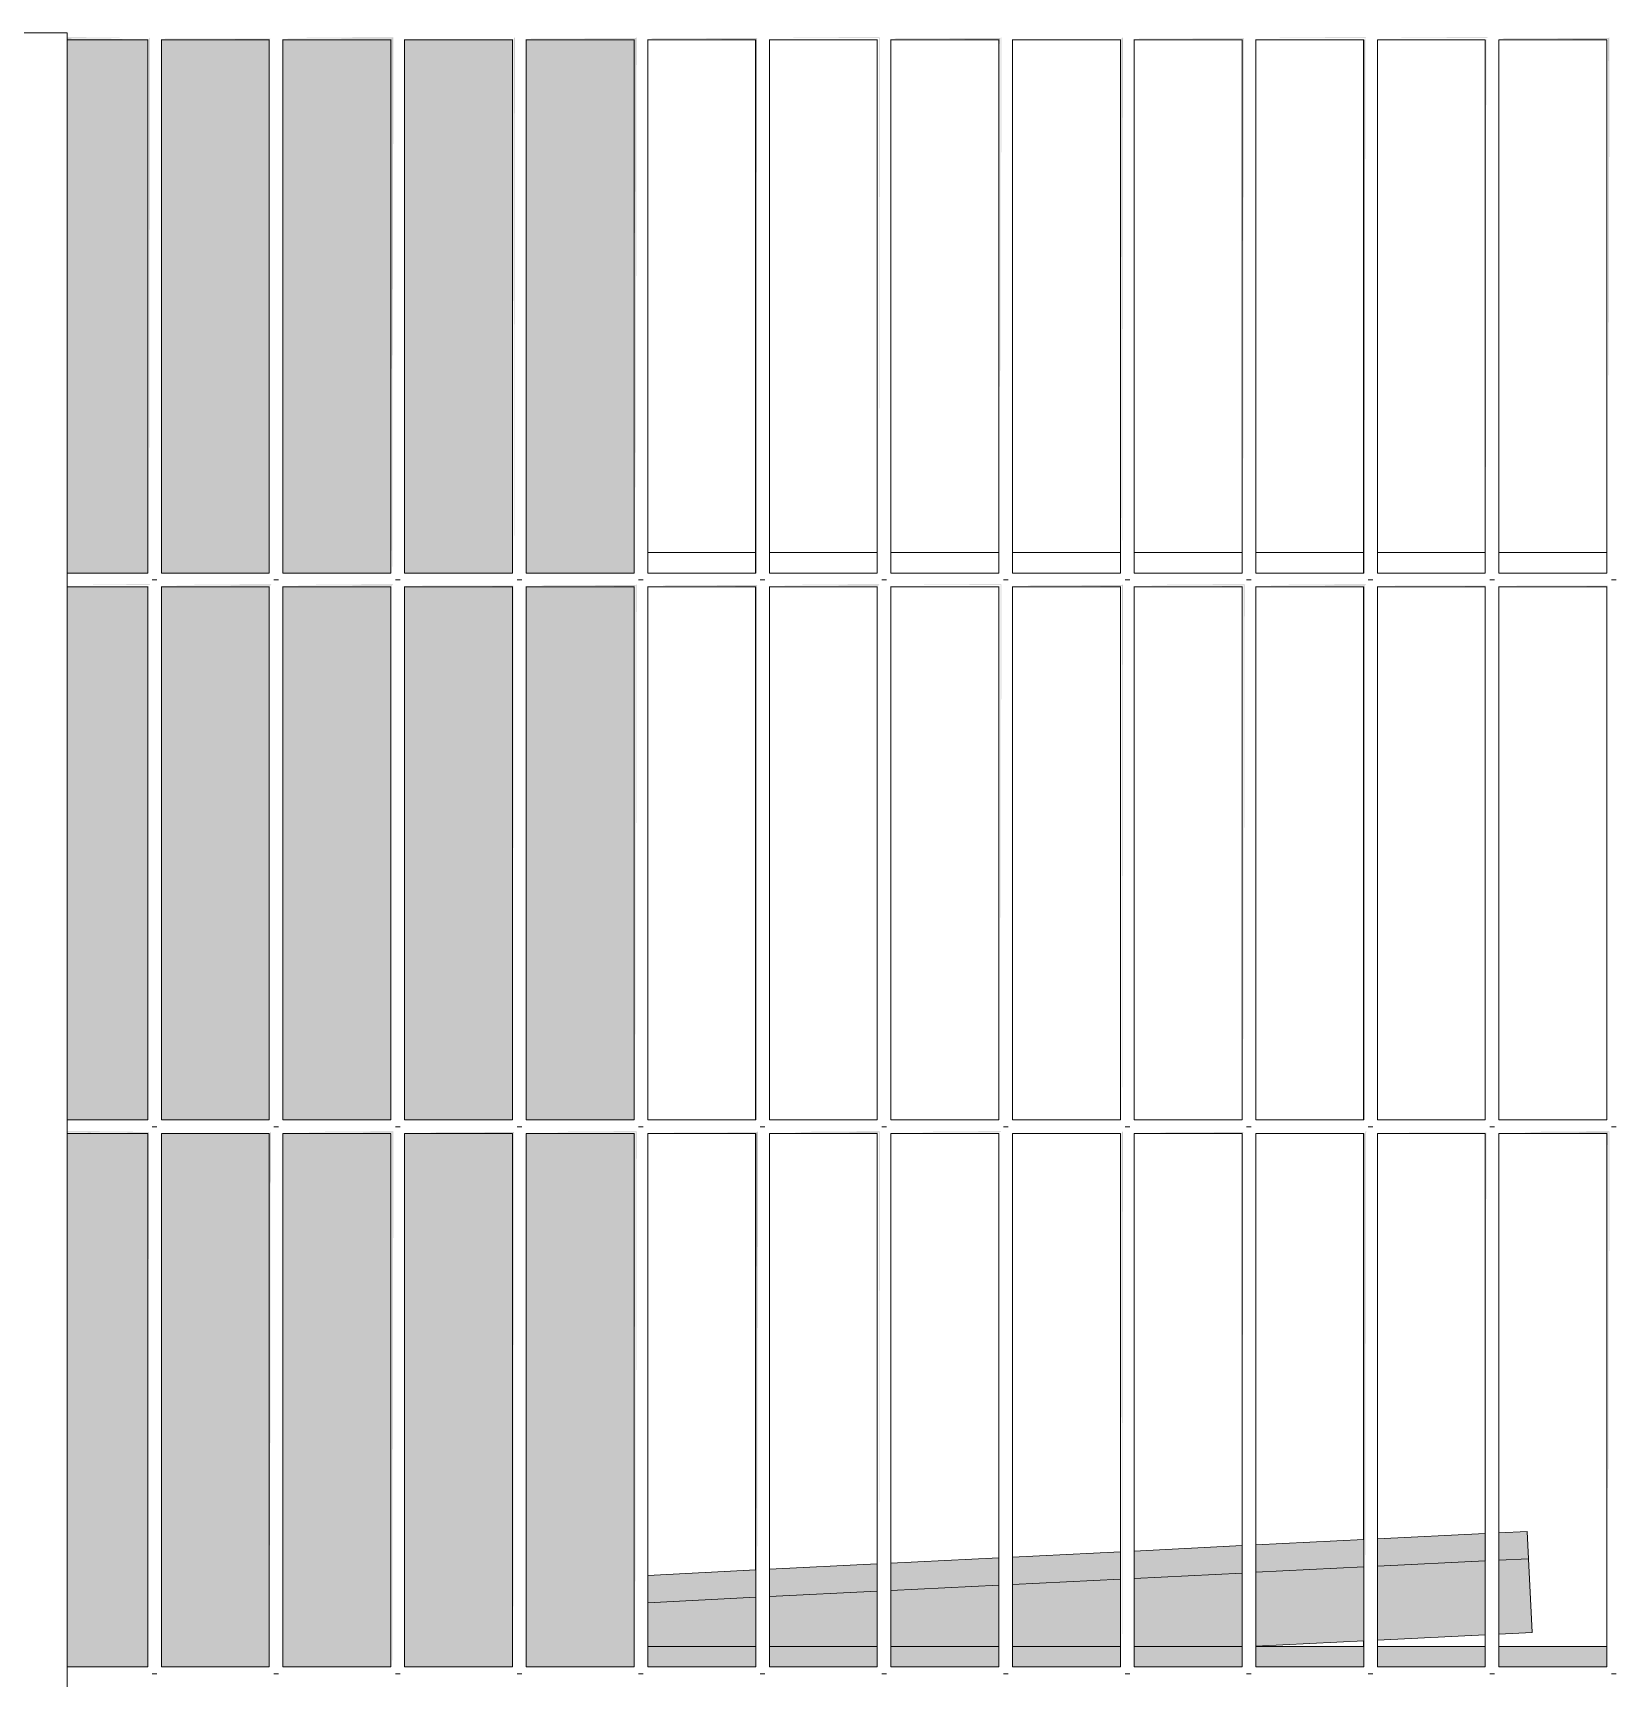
# Model space of a CAD drawing. Header units: metres. Extents: x -14 to 130, y -38 to 4.
# Drawn here: x 107.198 to 107.777, y -30.995 to -30.394 of the extents above; entities that cross this region are included whole.
import ezdxf

# ---------------------------------------------------------------- set-up
doc = ezdxf.new("R2010")
doc.units = ezdxf.units.M
doc.header["$MEASUREMENT"] = 0
for name, color, linetype in [('A-Ost_Ansicht Ost PP_2_112 Wand Aussen - Schachtwände', 7, 'Continuous'), ('A-Ost_Ansicht Ost PP_2_140 Geländer transparent', 7, 'Continuous'), ('A-Ost_Ansicht Ost PP_2_710 Gelände', 7, 'Continuous'), ('A-Ost_Ansicht Ost PP_2_717 Außen Ausstattung', 7, 'Continuous')]:
    doc.layers.add(name, color=color, linetype=linetype)

msp = doc.modelspace()

# ---------------------------------------------------------------- hatches: boundary and pattern name
at = {"layer": 'A-Ost_Ansicht Ost PP_2_112 Wand Aussen - Schachtwände', "linetype": 'Continuous', "lineweight": 0, "true_color": 0x000000}
for points in [[(107.64498, -30.95666), (107.68444, -30.95469), (107.68444, -30.94467), (107.64498, -30.94665)], [(107.68944, -30.95444), (107.72891, -30.95246), (107.72891, -30.94245), (107.68944, -30.94442)], [(107.73391, -30.95221), (107.74474, -30.95167), (107.74424, -30.94168), (107.73391, -30.9422)], [(107.55105, -30.95134), (107.51159, -30.95332), (107.51159, -30.96333), (107.55105, -30.96136)], [(107.55605, -30.96111), (107.59552, -30.95913), (107.59552, -30.94912), (107.55605, -30.95109)], [(107.60052, -30.94887), (107.60052, -30.95888), (107.63998, -30.95691), (107.63998, -30.9469)], [(107.72891, -30.95246), (107.68944, -30.95444), (107.68944, -30.98147), (107.72891, -30.9795)], [(107.73391, -30.95221), (107.73391, -30.97925), (107.74609, -30.97864), (107.74474, -30.95167)], [(107.42266, -30.96777), (107.46212, -30.9658), (107.46212, -30.95579), (107.42266, -30.95776)], [(107.50659, -30.95357), (107.46712, -30.95554), (107.46712, -30.96555), (107.50659, -30.96358)], [(107.60052, -30.95888), (107.60052, -30.98373), (107.63998, -30.98373), (107.63998, -30.95691)], [(107.64498, -30.98369), (107.68444, -30.98172), (107.68444, -30.95469), (107.64498, -30.95666)], [(107.50659, -30.96358), (107.46712, -30.96555), (107.46712, -30.98373), (107.50659, -30.98373)], [(107.51159, -30.98373), (107.55105, -30.98373), (107.55105, -30.96136), (107.51159, -30.96333)], [(107.55605, -30.98373), (107.59552, -30.98373), (107.59552, -30.95913), (107.55605, -30.96111)], [(107.42266, -30.96777), (107.42266, -30.98373), (107.46212, -30.98373), (107.46212, -30.9658)]]:
    msp.add_hatch(color=18, dxfattribs=at).paths.add_polyline_path(points)
at = {"layer": 'A-Ost_Ansicht Ost PP_2_140 Geländer transparent', "linetype": 'Continuous', "lineweight": 0, "true_color": 0x000000}
for points in [[(107.21035, -30.39623), (107.21035, -30.59123), (107.2398, -30.59123), (107.2398, -30.39623)], [(107.2448, -30.39623), (107.2448, -30.59123), (107.28427, -30.59123), (107.28427, -30.39623)], [(107.28927, -30.59123), (107.32873, -30.59123), (107.32873, -30.39623), (107.28927, -30.39623)], [(107.33373, -30.59123), (107.37319, -30.59123), (107.37319, -30.39623), (107.33373, -30.39623)], [(107.41766, -30.39623), (107.37819, -30.39623), (107.37819, -30.59123), (107.41766, -30.59123)], [(107.2398, -30.59623), (107.21035, -30.59623), (107.21035, -30.79123), (107.2398, -30.79123)], [(107.28427, -30.59623), (107.2448, -30.59623), (107.2448, -30.79123), (107.28427, -30.79123)], [(107.28927, -30.79123), (107.32873, -30.79123), (107.32873, -30.59623), (107.28927, -30.59623)], [(107.33373, -30.79123), (107.37319, -30.79123), (107.37319, -30.59623), (107.33373, -30.59623)], [(107.37819, -30.79123), (107.41766, -30.79123), (107.41766, -30.59623), (107.37819, -30.59623)], [(107.21035, -30.99123), (107.2398, -30.99123), (107.2398, -30.79623), (107.21035, -30.79623)], [(107.2448, -30.79623), (107.2448, -30.99123), (107.28427, -30.99123), (107.28427, -30.79623)], [(107.28927, -30.99123), (107.32873, -30.99123), (107.32873, -30.79623), (107.28927, -30.79623)], [(107.33373, -30.79623), (107.33373, -30.99123), (107.37319, -30.99123), (107.37319, -30.79623)], [(107.37819, -30.79623), (107.37819, -30.99123), (107.41766, -30.99123), (107.41766, -30.79623)], [(107.42266, -30.99123), (107.46212, -30.99123), (107.46212, -30.98373), (107.42266, -30.98373)], [(107.46712, -30.98373), (107.46712, -30.99123), (107.50659, -30.99123), (107.50659, -30.98373)], [(107.55105, -30.98373), (107.51159, -30.98373), (107.51159, -30.99123), (107.55105, -30.99123)], [(107.55605, -30.99123), (107.59552, -30.99123), (107.59552, -30.98373), (107.55605, -30.98373)], [(107.60052, -30.99123), (107.63998, -30.99123), (107.63998, -30.98373), (107.60052, -30.98373)], [(107.64498, -30.99123), (107.68444, -30.99123), (107.68444, -30.98373), (107.64498, -30.98373)], [(107.68944, -30.98373), (107.68944, -30.99123), (107.72891, -30.99123), (107.72891, -30.98373)], [(107.73391, -30.98373), (107.73391, -30.99123), (107.77337, -30.99123), (107.77337, -30.98373)]]:
    msp.add_hatch(color=18, dxfattribs=at).paths.add_polyline_path(points)
at = {"layer": 'A-Ost_Ansicht Ost PP_2_717 Außen Ausstattung', "linetype": 'Continuous', "lineweight": 0, "true_color": 0x000000}
for points in [[(107.21034, -30.39564), (107.24039, -30.39564), (107.21034, -30.39534)], [(107.21034, -30.39589), (107.24014, -30.39589), (107.21034, -30.39564)], [(107.21034, -30.39608), (107.23995, -30.39608), (107.21034, -30.39589)], [(107.21034, -30.39619), (107.23984, -30.39619), (107.21034, -30.39608)], [(107.23995, -30.39608), (107.23984, -30.59127)], [(107.23995, -30.59138), (107.24014, -30.39589)], [(107.24014, -30.59156), (107.24039, -30.39564)], [(107.24039, -30.39564), (107.24039, -30.59181), (107.24069, -30.39534)], [(107.24391, -30.39534), (107.28485, -30.39564)], [(107.24422, -30.39564), (107.2846, -30.39589)], [(107.2846, -30.39589), (107.24447, -30.39589), (107.28442, -30.39608)], [(107.24465, -30.39608), (107.2843, -30.39619)], [(107.2843, -30.39619), (107.2843, -30.59127), (107.28442, -30.39608)], [(107.28442, -30.59138), (107.2846, -30.39589)], [(107.28485, -30.39564), (107.2846, -30.59156)], [(107.28485, -30.59181), (107.28516, -30.39534)], [(107.32962, -30.39534), (107.28837, -30.39534), (107.32931, -30.39564)], [(107.32931, -30.39564), (107.28868, -30.39564), (107.32906, -30.39589)], [(107.28893, -30.39589), (107.32888, -30.39608)], [(107.28911, -30.39608), (107.32877, -30.39619)], [(107.32877, -30.39619), (107.32877, -30.59127), (107.32888, -30.39608)], [(107.32888, -30.39608), (107.32888, -30.59138), (107.32906, -30.39589)], [(107.32906, -30.39589), (107.32906, -30.59156), (107.32931, -30.39564)], [(107.32931, -30.39564), (107.32931, -30.59181), (107.32962, -30.39534)], [(107.33284, -30.39534), (107.37378, -30.39564)], [(107.33314, -30.39564), (107.37353, -30.39589)], [(107.33339, -30.39589), (107.37334, -30.39608)], [(107.33358, -30.39608), (107.37323, -30.39619)], [(107.37334, -30.39608), (107.37323, -30.59127)], [(107.37334, -30.39608), (107.37334, -30.59138), (107.37353, -30.39589)], [(107.37378, -30.39564), (107.37353, -30.59156)], [(107.37378, -30.39564), (107.37378, -30.59181), (107.37409, -30.39534)], [(107.3773, -30.39534), (107.41824, -30.39564)], [(107.41824, -30.39564), (107.37761, -30.39564), (107.41799, -30.39589)], [(107.37786, -30.39589), (107.41781, -30.39608)], [(107.37804, -30.39608), (107.4177, -30.39619)], [(107.4177, -30.39619), (107.4177, -30.59127), (107.41781, -30.39608)], [(107.41781, -30.39608), (107.41781, -30.59138), (107.41799, -30.39589)], [(107.41799, -30.39589), (107.41799, -30.59156), (107.41824, -30.39564)], [(107.41824, -30.39564), (107.41824, -30.59181), (107.41855, -30.39534)], [(107.42176, -30.39534), (107.46271, -30.39564)], [(107.46271, -30.39564), (107.42207, -30.39564), (107.46246, -30.39589)], [(107.46246, -30.39589), (107.42232, -30.39589), (107.46227, -30.39608)], [(107.46227, -30.39608), (107.42251, -30.39608), (107.46216, -30.39619)], [(107.46227, -30.39608), (107.46216, -30.59127)], [(107.46227, -30.39608), (107.46227, -30.59138), (107.46246, -30.39589)], [(107.46271, -30.39564), (107.46246, -30.59156)], [(107.46301, -30.39534), (107.46271, -30.59181)], [(107.50748, -30.39534), (107.46623, -30.39534), (107.50717, -30.39564)], [(107.46654, -30.39564), (107.50692, -30.39589)], [(107.46679, -30.39589), (107.50674, -30.39608)], [(107.50674, -30.39608), (107.46697, -30.39608), (107.50663, -30.39619)], [(107.50663, -30.39619), (107.50663, -30.59127), (107.50674, -30.39608)], [(107.50692, -30.39589), (107.50674, -30.59138)], [(107.50717, -30.39564), (107.50692, -30.59156)], [(107.50717, -30.39564), (107.50717, -30.59181), (107.50748, -30.39534)], [(107.51069, -30.39534), (107.55164, -30.39564)], [(107.55164, -30.39564), (107.511, -30.39564), (107.55139, -30.39589)], [(107.55139, -30.39589), (107.51125, -30.39589), (107.5512, -30.39608)], [(107.5512, -30.39608), (107.51144, -30.39608), (107.55109, -30.39619)], [(107.5512, -30.39608), (107.55109, -30.59127)], [(107.5512, -30.39608), (107.5512, -30.59138), (107.55139, -30.39589)], [(107.55164, -30.39564), (107.55139, -30.59156)], [(107.55164, -30.39564), (107.55164, -30.59181), (107.55194, -30.39534)], [(107.55516, -30.39534), (107.5961, -30.39564)], [(107.55547, -30.39564), (107.59585, -30.39589)], [(107.55572, -30.39589), (107.59567, -30.39608)], [(107.59567, -30.39608), (107.5559, -30.39608), (107.59555, -30.39619)], [(107.59555, -30.39619), (107.59555, -30.59127), (107.59567, -30.39608)], [(107.59567, -30.59138), (107.59585, -30.39589)], [(107.59585, -30.39589), (107.59585, -30.59156), (107.5961, -30.39564)], [(107.5961, -30.39564), (107.5961, -30.59181), (107.59641, -30.39534)], [(107.59962, -30.39534), (107.64056, -30.39564)], [(107.64056, -30.39564), (107.59993, -30.39564), (107.64031, -30.39589)], [(107.60018, -30.39589), (107.64013, -30.39608)], [(107.60036, -30.39608), (107.64002, -30.39619)], [(107.64013, -30.39608), (107.64002, -30.59127)], [(107.64013, -30.39608), (107.64013, -30.59138), (107.64031, -30.39589)], [(107.64031, -30.39589), (107.64031, -30.59156), (107.64056, -30.39564)], [(107.64087, -30.39534), (107.64056, -30.59181)], [(107.68534, -30.39534), (107.64409, -30.39534), (107.68503, -30.39564)], [(107.64439, -30.39564), (107.68478, -30.39589)], [(107.64464, -30.39589), (107.68459, -30.39608)], [(107.64483, -30.39608), (107.68448, -30.39619)], [(107.68448, -30.39619), (107.68448, -30.59127), (107.68459, -30.39608)], [(107.68478, -30.39589), (107.68459, -30.59138)], [(107.68478, -30.39589), (107.68478, -30.59156), (107.68503, -30.39564)], [(107.68503, -30.59181), (107.68534, -30.39534)], [(107.7298, -30.39534), (107.68855, -30.39534), (107.72949, -30.39564)], [(107.68886, -30.39564), (107.72924, -30.39589)], [(107.68911, -30.39589), (107.72906, -30.39608)], [(107.68929, -30.39608), (107.72895, -30.39619)], [(107.72906, -30.39608), (107.72895, -30.59127)], [(107.72906, -30.39608), (107.72906, -30.59138), (107.72924, -30.39589)], [(107.72949, -30.39564), (107.72924, -30.59156)], [(107.7298, -30.39534), (107.72949, -30.59181)], [(107.73301, -30.39534), (107.77396, -30.39564)], [(107.77396, -30.39564), (107.73332, -30.39564), (107.77371, -30.39589)], [(107.77371, -30.39589), (107.73357, -30.39589), (107.77352, -30.39608)], [(107.73376, -30.39608), (107.77341, -30.39619)], [(107.77341, -30.39619), (107.77341, -30.59127), (107.77352, -30.39608)], [(107.77371, -30.39589), (107.77352, -30.59138)], [(107.77371, -30.39589), (107.77371, -30.59156), (107.77396, -30.39564)], [(107.77396, -30.39564), (107.77396, -30.59181), (107.77426, -30.39534)], [(107.24069, -30.59534), (107.21034, -30.59534), (107.24039, -30.59564)], [(107.21034, -30.59564), (107.24014, -30.59589)], [(107.21034, -30.59589), (107.23995, -30.59608)], [(107.21034, -30.59608), (107.23984, -30.59619)], [(107.23984, -30.59619), (107.23984, -30.79127), (107.23995, -30.59608)], [(107.24014, -30.59589), (107.23995, -30.79138)], [(107.24039, -30.59564), (107.24014, -30.79156)], [(107.24039, -30.79181), (107.24069, -30.59534)], [(107.28516, -30.59534), (107.24391, -30.59534), (107.28485, -30.59564)], [(107.28485, -30.59564), (107.24422, -30.59564), (107.2846, -30.59589)], [(107.24447, -30.59589), (107.28442, -30.59608)], [(107.28442, -30.59608), (107.24465, -30.59608), (107.2843, -30.59619)], [(107.28442, -30.59608), (107.2843, -30.79127)], [(107.28442, -30.79138), (107.2846, -30.59589)], [(107.2846, -30.79156), (107.28485, -30.59564)], [(107.28516, -30.59534), (107.28485, -30.79181)], [(107.32962, -30.59534), (107.28837, -30.59534), (107.32931, -30.59564)], [(107.32931, -30.59564), (107.28868, -30.59564), (107.32906, -30.59589)], [(107.28893, -30.59589), (107.32888, -30.59608)], [(107.28911, -30.59608), (107.32877, -30.59619)], [(107.32877, -30.79127), (107.32888, -30.59608)], [(107.32888, -30.79138), (107.32906, -30.59589)], [(107.32906, -30.79156), (107.32931, -30.59564)], [(107.32962, -30.59534), (107.32931, -30.79181)], [(107.33284, -30.59534), (107.37378, -30.59564)], [(107.33314, -30.59564), (107.37353, -30.59589)], [(107.37353, -30.59589), (107.33339, -30.59589), (107.37334, -30.59608)], [(107.33358, -30.59608), (107.37323, -30.59619)], [(107.37323, -30.79127), (107.37334, -30.59608)], [(107.37334, -30.59608), (107.37334, -30.79138), (107.37353, -30.59589)], [(107.37353, -30.79156), (107.37378, -30.59564)], [(107.37409, -30.59534), (107.37378, -30.79181)], [(107.3773, -30.59534), (107.41824, -30.59564)], [(107.41824, -30.59564), (107.37761, -30.59564), (107.41799, -30.59589)], [(107.41799, -30.59589), (107.37786, -30.59589), (107.41781, -30.59608)], [(107.37804, -30.59608), (107.4177, -30.59619)], [(107.4177, -30.59619), (107.4177, -30.79127), (107.41781, -30.59608)], [(107.41781, -30.79138), (107.41799, -30.59589)], [(107.41799, -30.79156), (107.41824, -30.59564)], [(107.41824, -30.59564), (107.41824, -30.79181), (107.41855, -30.59534)], [(107.42176, -30.59534), (107.46271, -30.59564)], [(107.46271, -30.59564), (107.42207, -30.59564), (107.46246, -30.59589)], [(107.46246, -30.59589), (107.42232, -30.59589), (107.46227, -30.59608)], [(107.42251, -30.59608), (107.46216, -30.59619)], [(107.46216, -30.59619), (107.46216, -30.79127), (107.46227, -30.59608)], [(107.46227, -30.79138), (107.46246, -30.59589)], [(107.46246, -30.79156), (107.46271, -30.59564)], [(107.46271, -30.79181), (107.46301, -30.59534)], [(107.50748, -30.59534), (107.46623, -30.59534), (107.50717, -30.59564)], [(107.50717, -30.59564), (107.46654, -30.59564), (107.50692, -30.59589)], [(107.46679, -30.59589), (107.50674, -30.59608)], [(107.46697, -30.59608), (107.50663, -30.59619)], [(107.50663, -30.59619), (107.50663, -30.79127), (107.50674, -30.59608)], [(107.50674, -30.79138), (107.50692, -30.59589)], [(107.50692, -30.79156), (107.50717, -30.59564)], [(107.50717, -30.79181), (107.50748, -30.59534)], [(107.55194, -30.59534), (107.51069, -30.59534), (107.55164, -30.59564)], [(107.511, -30.59564), (107.55139, -30.59589)], [(107.51125, -30.59589), (107.5512, -30.59608)], [(107.5512, -30.59608), (107.51144, -30.59608), (107.55109, -30.59619)], [(107.55109, -30.59619), (107.55109, -30.79127), (107.5512, -30.59608)], [(107.55139, -30.59589), (107.5512, -30.79138)], [(107.55164, -30.59564), (107.55139, -30.79156)], [(107.55164, -30.59564), (107.55164, -30.79181), (107.55194, -30.59534)], [(107.55516, -30.59534), (107.5961, -30.59564)], [(107.5961, -30.59564), (107.55547, -30.59564), (107.59585, -30.59589)], [(107.59585, -30.59589), (107.55572, -30.59589), (107.59567, -30.59608)], [(107.5559, -30.59608), (107.59555, -30.59619)], [(107.59555, -30.59619), (107.59555, -30.79127), (107.59567, -30.59608)], [(107.59585, -30.59589), (107.59567, -30.79138)], [(107.5961, -30.59564), (107.59585, -30.79156)], [(107.5961, -30.59564), (107.5961, -30.79181), (107.59641, -30.59534)], [(107.64087, -30.59534), (107.59962, -30.59534), (107.64056, -30.59564)], [(107.59993, -30.59564), (107.64031, -30.59589)], [(107.64031, -30.59589), (107.60018, -30.59589), (107.64013, -30.59608)], [(107.64013, -30.59608), (107.60036, -30.59608), (107.64002, -30.59619)], [(107.64002, -30.79127), (107.64013, -30.59608)], [(107.64013, -30.79138), (107.64031, -30.59589)], [(107.64031, -30.79156), (107.64056, -30.59564)], [(107.64056, -30.59564), (107.64056, -30.79181), (107.64087, -30.59534)], [(107.68534, -30.59534), (107.64409, -30.59534), (107.68503, -30.59564)], [(107.68503, -30.59564), (107.64439, -30.59564), (107.68478, -30.59589)], [(107.64464, -30.59589), (107.68459, -30.59608)], [(107.64483, -30.59608), (107.68448, -30.59619)], [(107.68448, -30.79127), (107.68459, -30.59608)], [(107.68459, -30.79138), (107.68478, -30.59589)], [(107.68478, -30.79156), (107.68503, -30.59564)], [(107.68503, -30.79181), (107.68534, -30.59534)], [(107.68855, -30.59534), (107.72949, -30.59564)], [(107.68886, -30.59564), (107.72924, -30.59589)], [(107.72924, -30.59589), (107.68911, -30.59589), (107.72906, -30.59608)], [(107.72906, -30.59608), (107.68929, -30.59608), (107.72895, -30.59619)], [(107.72906, -30.59608), (107.72895, -30.79127)], [(107.72906, -30.79138), (107.72924, -30.59589)], [(107.72924, -30.79156), (107.72949, -30.59564)], [(107.72949, -30.79181), (107.7298, -30.59534)], [(107.73301, -30.59534), (107.77396, -30.59564)], [(107.73332, -30.59564), (107.77371, -30.59589)], [(107.77371, -30.59589), (107.73357, -30.59589), (107.77352, -30.59608)], [(107.73376, -30.59608), (107.77341, -30.59619)], [(107.77341, -30.79127), (107.77352, -30.59608)], [(107.77352, -30.79138), (107.77371, -30.59589)], [(107.77371, -30.79156), (107.77396, -30.59564)], [(107.77396, -30.79181), (107.77426, -30.59534)], [(107.21033, -30.79608), (107.23995, -30.79608), (107.21033, -30.79589)], [(107.21034, -30.79564), (107.24039, -30.79564), (107.21034, -30.79534)], [(107.24039, -30.79564), (107.21034, -30.79564), (107.24014, -30.79589)], [(107.21034, -30.79608), (107.23984, -30.79619)], [(107.23984, -30.99127), (107.23995, -30.79608)], [(107.23995, -30.79608), (107.23995, -30.99138), (107.24014, -30.79589)], [(107.24039, -30.79564), (107.24014, -30.99156)], [(107.24039, -30.99181), (107.24069, -30.79534)], [(107.24391, -30.79534), (107.28485, -30.79564)], [(107.24422, -30.79564), (107.2846, -30.79589)], [(107.24447, -30.79589), (107.28442, -30.79608)], [(107.24465, -30.79608), (107.2843, -30.79619)], [(107.2843, -30.79619), (107.2843, -30.99127), (107.28442, -30.79608)], [(107.28442, -30.79608), (107.28442, -30.99138), (107.2846, -30.79589)], [(107.2846, -30.79589), (107.2846, -30.99156), (107.28485, -30.79564)], [(107.28516, -30.79534), (107.28485, -30.99181)], [(107.32962, -30.79534), (107.28837, -30.79534), (107.32931, -30.79564)], [(107.32931, -30.79564), (107.28868, -30.79564), (107.32906, -30.79589)], [(107.28893, -30.79589), (107.32888, -30.79608)], [(107.28911, -30.79608), (107.32877, -30.79619)], [(107.32877, -30.99127), (107.32888, -30.79608)], [(107.32888, -30.99138), (107.32906, -30.79589)], [(107.32906, -30.99156), (107.32931, -30.79564)], [(107.32931, -30.79564), (107.32931, -30.99181), (107.32962, -30.79534)], [(107.33284, -30.79534), (107.37378, -30.79564)], [(107.37378, -30.79564), (107.33314, -30.79564), (107.37353, -30.79589)], [(107.37353, -30.79589), (107.33339, -30.79589), (107.37334, -30.79608)], [(107.37334, -30.79608), (107.33358, -30.79608), (107.37323, -30.79619)], [(107.37323, -30.79619), (107.37323, -30.99127), (107.37334, -30.79608)], [(107.37334, -30.99138), (107.37353, -30.79589)], [(107.37353, -30.79589), (107.37353, -30.99156), (107.37378, -30.79564)], [(107.37409, -30.79534), (107.37378, -30.99181)], [(107.41855, -30.79534), (107.3773, -30.79534), (107.41824, -30.79564)], [(107.37761, -30.79564), (107.41799, -30.79589)], [(107.41799, -30.79589), (107.37786, -30.79589), (107.41781, -30.79608)], [(107.41781, -30.79608), (107.37804, -30.79608), (107.4177, -30.79619)], [(107.4177, -30.99127), (107.41781, -30.79608)], [(107.41781, -30.79608), (107.41781, -30.99138), (107.41799, -30.79589)], [(107.41824, -30.79564), (107.41799, -30.99156)], [(107.41824, -30.79564), (107.41824, -30.99181), (107.41855, -30.79534)], [(107.42176, -30.79534), (107.46271, -30.79564)], [(107.46271, -30.79564), (107.42207, -30.79564), (107.46246, -30.79589)], [(107.42232, -30.79589), (107.46227, -30.79608)], [(107.42251, -30.79608), (107.46216, -30.79619)], [(107.46216, -30.79619), (107.46216, -30.99127), (107.46227, -30.79608)], [(107.46227, -30.79608), (107.46227, -30.99138), (107.46246, -30.79589)], [(107.46246, -30.79589), (107.46246, -30.99156), (107.46271, -30.79564)], [(107.46271, -30.79564), (107.46271, -30.99181), (107.46301, -30.79534)], [(107.50748, -30.79534), (107.46623, -30.79534), (107.50717, -30.79564)], [(107.50717, -30.79564), (107.46654, -30.79564), (107.50692, -30.79589)], [(107.50692, -30.79589), (107.46679, -30.79589), (107.50674, -30.79608)], [(107.46697, -30.79608), (107.50663, -30.79619)], [(107.50663, -30.99127), (107.50674, -30.79608)], [(107.50692, -30.79589), (107.50674, -30.99138)], [(107.50717, -30.79564), (107.50692, -30.99156)], [(107.50717, -30.79564), (107.50717, -30.99181), (107.50748, -30.79534)], [(107.55194, -30.79534), (107.51069, -30.79534), (107.55164, -30.79564)], [(107.511, -30.79564), (107.55139, -30.79589)], [(107.55139, -30.79589), (107.51125, -30.79589), (107.5512, -30.79608)], [(107.5512, -30.79608), (107.51144, -30.79608), (107.55109, -30.79619)], [(107.55109, -30.79619), (107.55109, -30.99127), (107.5512, -30.79608)], [(107.55139, -30.79589), (107.5512, -30.99138)], [(107.55139, -30.99156), (107.55164, -30.79564)], [(107.55194, -30.79534), (107.55164, -30.99181)], [(107.55516, -30.79534), (107.5961, -30.79564)], [(107.55547, -30.79564), (107.59585, -30.79589)], [(107.55572, -30.79589), (107.59567, -30.79608)], [(107.59567, -30.79608), (107.5559, -30.79608), (107.59555, -30.79619)], [(107.59555, -30.99127), (107.59567, -30.79608)], [(107.59567, -30.79608), (107.59567, -30.99138), (107.59585, -30.79589)], [(107.5961, -30.79564), (107.59585, -30.99156)], [(107.5961, -30.79564), (107.5961, -30.99181), (107.59641, -30.79534)], [(107.59962, -30.79534), (107.64056, -30.79564)], [(107.64056, -30.79564), (107.59993, -30.79564), (107.64031, -30.79589)], [(107.64031, -30.79589), (107.60018, -30.79589), (107.64013, -30.79608)], [(107.60036, -30.79608), (107.64002, -30.79619)], [(107.64002, -30.79619), (107.64002, -30.99127), (107.64013, -30.79608)], [(107.64013, -30.79608), (107.64013, -30.99138), (107.64031, -30.79589)], [(107.64056, -30.79564), (107.64031, -30.99156)], [(107.64087, -30.79534), (107.64056, -30.99181)], [(107.64409, -30.79534), (107.68503, -30.79564)], [(107.64439, -30.79564), (107.68478, -30.79589)], [(107.64464, -30.79589), (107.68459, -30.79608)], [(107.68459, -30.79608), (107.64483, -30.79608), (107.68448, -30.79619)], [(107.68448, -30.99127), (107.68459, -30.79608)], [(107.68478, -30.79589), (107.68459, -30.99138)], [(107.68478, -30.99156), (107.68503, -30.79564)], [(107.68503, -30.79564), (107.68503, -30.99181), (107.68534, -30.79534)], [(107.68855, -30.79534), (107.72949, -30.79564)], [(107.68886, -30.79564), (107.72924, -30.79589)], [(107.72924, -30.79589), (107.68911, -30.79589), (107.72906, -30.79608)], [(107.72906, -30.79608), (107.68929, -30.79608), (107.72895, -30.79619)], [(107.72895, -30.79619), (107.72895, -30.99127), (107.72906, -30.79608)], [(107.72906, -30.79608), (107.72906, -30.99138), (107.72924, -30.79589)], [(107.72949, -30.79564), (107.72924, -30.99156)], [(107.7298, -30.79534), (107.72949, -30.99181)], [(107.77426, -30.79534), (107.73301, -30.79534), (107.77396, -30.79564)], [(107.77396, -30.79564), (107.73332, -30.79564), (107.77371, -30.79589)], [(107.77371, -30.79589), (107.73357, -30.79589), (107.77352, -30.79608)], [(107.73376, -30.79608), (107.77341, -30.79619)], [(107.77341, -30.99127), (107.77352, -30.79608)], [(107.77352, -30.79608), (107.77352, -30.99138), (107.77371, -30.79589)], [(107.77371, -30.99156), (107.77396, -30.79564)], [(107.77396, -30.79564), (107.77396, -30.99181), (107.77426, -30.79534)]]:
    msp.add_hatch(color=18, dxfattribs=at).paths.add_polyline_path(points)

# ---------------------------------------------------------------- linework, layer by layer
at = {"layer": 'A-Ost_Ansicht Ost PP_2_112 Wand Aussen - Schachtwände', "color": 7, "linetype": 'Continuous', "lineweight": 18, "ltscale": 1000}
for p, q in [((107.64498, -30.94665), (107.68444, -30.94467)), ((107.68944, -30.94442), (107.72891, -30.94245)), ((107.73391, -30.9422), (107.74424, -30.94168)), ((107.74474, -30.95167), (107.74424, -30.94168)), ((107.51159, -30.95332), (107.55105, -30.95134)), ((107.55605, -30.95109), (107.59552, -30.94912)), ((107.60052, -30.94887), (107.63998, -30.9469)), ((107.72891, -30.95246), (107.68944, -30.95444)), ((107.74474, -30.95167), (107.73391, -30.95221)), ((107.74609, -30.97864), (107.74474, -30.95167)), ((107.42266, -30.95776), (107.46212, -30.95579)), ((107.46712, -30.95554), (107.50659, -30.95357)), ((107.63998, -30.95691), (107.60052, -30.95888)), ((107.68444, -30.95469), (107.64498, -30.95666)), ((107.50659, -30.96358), (107.46712, -30.96555)), ((107.55105, -30.96136), (107.51159, -30.96333)), ((107.59552, -30.95913), (107.55605, -30.96111)), ((107.46212, -30.9658), (107.42266, -30.96777)), ((107.64498, -30.98369), (107.68444, -30.98172)), ((107.68944, -30.98147), (107.72891, -30.9795)), ((107.73391, -30.97925), (107.74609, -30.97864))]:
    msp.add_line(p, q, dxfattribs=at)
at = {"layer": 'A-Ost_Ansicht Ost PP_2_140 Geländer transparent', "color": 7, "linetype": 'Continuous', "lineweight": 18, "ltscale": 1000}
for p, q in [((107.42266, -30.98373), (107.46213, -30.98373)), ((107.46712, -30.98373), (107.50659, -30.98373)), ((107.51159, -30.98373), (107.55105, -30.98373)), ((107.55605, -30.98373), (107.59552, -30.98373)), ((107.60052, -30.98373), (107.63998, -30.98373)), ((107.64498, -30.98373), (107.68445, -30.98373)), ((107.68944, -30.98373), (107.72891, -30.98373)), ((107.73391, -30.98373), (107.77337, -30.98373))]:
    msp.add_line(p, q, dxfattribs=at)
at = {"layer": 'A-Ost_Ansicht Ost PP_2_710 Gelände', "color": 83, "linetype": 'Continuous', "lineweight": 13, "ltscale": 1000, "true_color": 0x89cd89}
for p, q in [((107.46217, -30.58373), (107.42262, -30.58373)), ((107.50663, -30.58373), (107.46709, -30.58373)), ((107.5511, -30.58373), (107.51155, -30.58373)), ((107.59556, -30.58373), (107.55601, -30.58373)), ((107.64002, -30.58373), (107.60048, -30.58373)), ((107.68449, -30.58373), (107.64494, -30.58373)), ((107.72895, -30.58373), (107.68941, -30.58373)), ((107.77342, -30.58373), (107.73387, -30.58373))]:
    msp.add_line(p, q, dxfattribs=at)
at = {"layer": 'A-Ost_Ansicht Ost PP_2_717 Außen Ausstattung', "color": 7, "linetype": 'Continuous', "lineweight": 13, "ltscale": 1000}
for p, q in [((107.18533, -30.39373), (107.21033, -30.39373)), ((107.21033, -31.83373), (107.21033, -30.39373)), ((107.21033, -30.39623), (107.2398, -30.39623)), ((107.21035, -30.59123), (107.21035, -30.39623)), ((107.2398, -30.59124), (107.2398, -30.3962)), ((107.2448, -30.59124), (107.2448, -30.3962)), ((107.2448, -30.39623), (107.28427, -30.39623)), ((107.28427, -30.59124), (107.28427, -30.3962)), ((107.28927, -30.59124), (107.28927, -30.3962)), ((107.28927, -30.39623), (107.32873, -30.39623)), ((107.32873, -30.59124), (107.32873, -30.3962)), ((107.33373, -30.59124), (107.33373, -30.3962)), ((107.33373, -30.39623), (107.37319, -30.39623)), ((107.37319, -30.59124), (107.37319, -30.3962)), ((107.37819, -30.59124), (107.37819, -30.3962)), ((107.37819, -30.39623), (107.41766, -30.39623)), ((107.41766, -30.59124), (107.41766, -30.3962)), ((107.42266, -30.59124), (107.42266, -30.3962)), ((107.42266, -30.39623), (107.46212, -30.39623)), ((107.4621, -30.59123), (107.4621, -30.39623)), ((107.46212, -30.59124), (107.46212, -30.3962)), ((107.46712, -30.59124), (107.46712, -30.3962)), ((107.46712, -30.39623), (107.50659, -30.39623)), ((107.50656, -30.59123), (107.50656, -30.39623)), ((107.50659, -30.59124), (107.50659, -30.3962)), ((107.51159, -30.59124), (107.51159, -30.3962)), ((107.51159, -30.39623), (107.55105, -30.39623)), ((107.55102, -30.59123), (107.55102, -30.39623)), ((107.55105, -30.59124), (107.55105, -30.3962)), ((107.55605, -30.59124), (107.55605, -30.3962)), ((107.55605, -30.39623), (107.59552, -30.39623)), ((107.59549, -30.59123), (107.59549, -30.39623)), ((107.59552, -30.59124), (107.59552, -30.3962)), ((107.60052, -30.59124), (107.60052, -30.3962)), ((107.60052, -30.39623), (107.63998, -30.39623)), ((107.63995, -30.59123), (107.63995, -30.39623)), ((107.63998, -30.59124), (107.63998, -30.3962)), ((107.64498, -30.59124), (107.64498, -30.3962)), ((107.64498, -30.39623), (107.68444, -30.39623)), ((107.68442, -30.59123), (107.68442, -30.39623)), ((107.68444, -30.59124), (107.68444, -30.39621)), ((107.68944, -30.59124), (107.68944, -30.39621)), ((107.68944, -30.39623), (107.72891, -30.39623)), ((107.72888, -30.59123), (107.72888, -30.39623)), ((107.72891, -30.59124), (107.72891, -30.39621)), ((107.73391, -30.59124), (107.73391, -30.39621)), ((107.73391, -30.39623), (107.77337, -30.39623)), ((107.77335, -30.59123), (107.77335, -30.39623)), ((107.77337, -30.59124), (107.77337, -30.39621)), ((107.21033, -30.59123), (107.2398, -30.59123)), ((107.2448, -30.59123), (107.28427, -30.59123)), ((107.28927, -30.59123), (107.32873, -30.59123)), ((107.33373, -30.59123), (107.3732, -30.59123)), ((107.37819, -30.59123), (107.41766, -30.59123)), ((107.42266, -30.59123), (107.46212, -30.59123)), ((107.46712, -30.59123), (107.50659, -30.59123)), ((107.51159, -30.59123), (107.55105, -30.59123)), ((107.55605, -30.59123), (107.59552, -30.59123)), ((107.60052, -30.59123), (107.63998, -30.59123)), ((107.64498, -30.59123), (107.68444, -30.59123)), ((107.68944, -30.59123), (107.72891, -30.59123)), ((107.73391, -30.59123), (107.77337, -30.59123)), ((107.21033, -30.59623), (107.2398, -30.59623)), ((107.21035, -30.79123), (107.21035, -30.59623)), ((107.2398, -30.79124), (107.2398, -30.5962)), ((107.24144, -30.59373), (107.24187, -30.59373)), ((107.24187, -30.59373), (107.2423, -30.59373)), ((107.2423, -30.59373), (107.24273, -30.59373)), ((107.24273, -30.59373), (107.24315, -30.59373)), ((107.2448, -30.79124), (107.2448, -30.5962)), ((107.2448, -30.59623), (107.28427, -30.59623)), ((107.28427, -30.79124), (107.28427, -30.5962)), ((107.28591, -30.59373), (107.28633, -30.59373)), ((107.28633, -30.59373), (107.28676, -30.59373)), ((107.28676, -30.59373), (107.2872, -30.59373)), ((107.2872, -30.59373), (107.28762, -30.59373)), ((107.28927, -30.79124), (107.28927, -30.5962)), ((107.28927, -30.59623), (107.32873, -30.59623)), ((107.32873, -30.79124), (107.32873, -30.5962)), ((107.33037, -30.59373), (107.33079, -30.59373)), ((107.33079, -30.59373), (107.33123, -30.59373)), ((107.33123, -30.59373), (107.33166, -30.59373)), ((107.33166, -30.59373), (107.33208, -30.59373)), ((107.33373, -30.79124), (107.33373, -30.5962)), ((107.33373, -30.59623), (107.37319, -30.59623)), ((107.37319, -30.79124), (107.37319, -30.5962)), ((107.37484, -30.59373), (107.37526, -30.59373)), ((107.37526, -30.59373), (107.37569, -30.59373)), ((107.37569, -30.59373), (107.37613, -30.59373)), ((107.37613, -30.59373), (107.37655, -30.59373)), ((107.37819, -30.79124), (107.37819, -30.5962)), ((107.37819, -30.59623), (107.41766, -30.59623)), ((107.41766, -30.79124), (107.41766, -30.5962)), ((107.4193, -30.59373), (107.41972, -30.59373)), ((107.41972, -30.59373), (107.42016, -30.59373)), ((107.42016, -30.59373), (107.42059, -30.59373)), ((107.42059, -30.59373), (107.42101, -30.59373)), ((107.42266, -30.79124), (107.42266, -30.5962)), ((107.42266, -30.59623), (107.46212, -30.59623)), ((107.4621, -30.79123), (107.4621, -30.59623)), ((107.46212, -30.79124), (107.46212, -30.5962)), ((107.46377, -30.59373), (107.46419, -30.59373)), ((107.46419, -30.59373), (107.46462, -30.59373)), ((107.46462, -30.59373), (107.46506, -30.59373)), ((107.46506, -30.59373), (107.46548, -30.59373)), ((107.46712, -30.79124), (107.46712, -30.5962)), ((107.46712, -30.59623), (107.50659, -30.59623)), ((107.50656, -30.79123), (107.50656, -30.59623)), ((107.50659, -30.79124), (107.50659, -30.5962)), ((107.50823, -30.59373), (107.50865, -30.59373)), ((107.50865, -30.59373), (107.50909, -30.59373)), ((107.50909, -30.59373), (107.50952, -30.59373)), ((107.50952, -30.59373), (107.50994, -30.59373)), ((107.51159, -30.79124), (107.51159, -30.5962)), ((107.51159, -30.59623), (107.55105, -30.59623)), ((107.55102, -30.79123), (107.55102, -30.59623)), ((107.55105, -30.79124), (107.55105, -30.5962)), ((107.55269, -30.59373), (107.55312, -30.59373)), ((107.55312, -30.59373), (107.55355, -30.59373)), ((107.55355, -30.59373), (107.55398, -30.59373)), ((107.55398, -30.59373), (107.5544, -30.59373)), ((107.55605, -30.79124), (107.55605, -30.5962)), ((107.55605, -30.59623), (107.59552, -30.59623)), ((107.59549, -30.79123), (107.59549, -30.59623)), ((107.59552, -30.79124), (107.59552, -30.5962)), ((107.59716, -30.59373), (107.59758, -30.59373)), ((107.59758, -30.59373), (107.59801, -30.59373)), ((107.59801, -30.59373), (107.59845, -30.59373)), ((107.59845, -30.59373), (107.59887, -30.59373)), ((107.60052, -30.79124), (107.60052, -30.5962)), ((107.60052, -30.59623), (107.63998, -30.59623)), ((107.63995, -30.79123), (107.63995, -30.59623)), ((107.63998, -30.79124), (107.63998, -30.59621)), ((107.64162, -30.59373), (107.64204, -30.59373)), ((107.64204, -30.59373), (107.64248, -30.59373)), ((107.64248, -30.59373), (107.64291, -30.59373)), ((107.64291, -30.59373), (107.64333, -30.59373)), ((107.64498, -30.79124), (107.64498, -30.59621)), ((107.64498, -30.59623), (107.68444, -30.59623)), ((107.68442, -30.79123), (107.68442, -30.59623)), ((107.68444, -30.79124), (107.68444, -30.59621)), ((107.68609, -30.59373), (107.68651, -30.59373)), ((107.68651, -30.59373), (107.68694, -30.59373)), ((107.68694, -30.59373), (107.68738, -30.59373)), ((107.68738, -30.59373), (107.6878, -30.59373)), ((107.68944, -30.79124), (107.68944, -30.59621)), ((107.68944, -30.59623), (107.72891, -30.59623)), ((107.72888, -30.79123), (107.72888, -30.59623)), ((107.72891, -30.79124), (107.72891, -30.59621)), ((107.73055, -30.59373), (107.73097, -30.59373)), ((107.73097, -30.59373), (107.73141, -30.59373)), ((107.73141, -30.59373), (107.73184, -30.59373)), ((107.73184, -30.59373), (107.73226, -30.59373)), ((107.73391, -30.79124), (107.73391, -30.59621)), ((107.73391, -30.59623), (107.77337, -30.59623)), ((107.77335, -30.79123), (107.77335, -30.59623)), ((107.77337, -30.79124), (107.77337, -30.59621)), ((107.77502, -30.59373), (107.77544, -30.59373)), ((107.77544, -30.59373), (107.77587, -30.59373)), ((107.77587, -30.59373), (107.77631, -30.59373)), ((107.77631, -30.59373), (107.77673, -30.59373)), ((107.21033, -30.79123), (107.2398, -30.79123)), ((107.24144, -30.79373), (107.24187, -30.79373)), ((107.24187, -30.79373), (107.2423, -30.79373)), ((107.2423, -30.79373), (107.24273, -30.79373)), ((107.24273, -30.79373), (107.24315, -30.79373)), ((107.2448, -30.79123), (107.28427, -30.79123)), ((107.28591, -30.79373), (107.28633, -30.79373)), ((107.28633, -30.79373), (107.28676, -30.79373)), ((107.28676, -30.79373), (107.2872, -30.79373)), ((107.2872, -30.79373), (107.28762, -30.79373)), ((107.28927, -30.79123), (107.32873, -30.79123)), ((107.33037, -30.79373), (107.33079, -30.79373)), ((107.33079, -30.79373), (107.33123, -30.79373)), ((107.33123, -30.79373), (107.33166, -30.79373)), ((107.33166, -30.79373), (107.33208, -30.79373)), ((107.33373, -30.79123), (107.3732, -30.79123)), ((107.37484, -30.79373), (107.37526, -30.79373)), ((107.37526, -30.79373), (107.37569, -30.79373)), ((107.37569, -30.79373), (107.37613, -30.79373)), ((107.37613, -30.79373), (107.37655, -30.79373)), ((107.37819, -30.79123), (107.41766, -30.79123)), ((107.4193, -30.79373), (107.41972, -30.79373)), ((107.41972, -30.79373), (107.42016, -30.79373)), ((107.42016, -30.79373), (107.42059, -30.79373)), ((107.42059, -30.79373), (107.42101, -30.79373)), ((107.42266, -30.79123), (107.46212, -30.79123)), ((107.46377, -30.79373), (107.46419, -30.79373)), ((107.46419, -30.79373), (107.46462, -30.79373)), ((107.46462, -30.79373), (107.46506, -30.79373)), ((107.46506, -30.79373), (107.46548, -30.79373)), ((107.46712, -30.79123), (107.50659, -30.79123)), ((107.50823, -30.79373), (107.50865, -30.79373)), ((107.50865, -30.79373), (107.50909, -30.79373)), ((107.50909, -30.79373), (107.50952, -30.79373)), ((107.50952, -30.79373), (107.50994, -30.79373)), ((107.51159, -30.79123), (107.55105, -30.79123)), ((107.55269, -30.79373), (107.55312, -30.79373)), ((107.55312, -30.79373), (107.55355, -30.79373)), ((107.55355, -30.79373), (107.55398, -30.79373)), ((107.55398, -30.79373), (107.5544, -30.79373)), ((107.55605, -30.79123), (107.59552, -30.79123)), ((107.59716, -30.79373), (107.59758, -30.79373)), ((107.59758, -30.79373), (107.59801, -30.79373)), ((107.59801, -30.79373), (107.59845, -30.79373)), ((107.59845, -30.79373), (107.59887, -30.79373)), ((107.60052, -30.79123), (107.63998, -30.79123)), ((107.64162, -30.79373), (107.64204, -30.79373)), ((107.64204, -30.79373), (107.64248, -30.79373)), ((107.64248, -30.79373), (107.64291, -30.79373)), ((107.64291, -30.79373), (107.64333, -30.79373)), ((107.64498, -30.79123), (107.68444, -30.79123)), ((107.68609, -30.79373), (107.68651, -30.79373)), ((107.68651, -30.79373), (107.68694, -30.79373)), ((107.68694, -30.79373), (107.68738, -30.79373)), ((107.68738, -30.79373), (107.6878, -30.79373)), ((107.68944, -30.79123), (107.72891, -30.79123)), ((107.73055, -30.79373), (107.73097, -30.79373)), ((107.73097, -30.79373), (107.73141, -30.79373)), ((107.73141, -30.79373), (107.73184, -30.79373)), ((107.73184, -30.79373), (107.73226, -30.79373)), ((107.73391, -30.79123), (107.77337, -30.79123)), ((107.77502, -30.79373), (107.77544, -30.79373)), ((107.77544, -30.79373), (107.77587, -30.79373)), ((107.77587, -30.79373), (107.77631, -30.79373)), ((107.77631, -30.79373), (107.77673, -30.79373)), ((107.21033, -30.79623), (107.2398, -30.79623)), ((107.21035, -30.99123), (107.21035, -30.79623)), ((107.2398, -30.99124), (107.2398, -30.7962)), ((107.2448, -30.99124), (107.2448, -30.7962)), ((107.2448, -30.79623), (107.28427, -30.79623)), ((107.28427, -30.99124), (107.28427, -30.7962)), ((107.28927, -30.99124), (107.28927, -30.7962)), ((107.28927, -30.79623), (107.32873, -30.79623)), ((107.32873, -30.99124), (107.32873, -30.7962)), ((107.33373, -30.99124), (107.33373, -30.7962)), ((107.33373, -30.79623), (107.37319, -30.79623)), ((107.37319, -30.99124), (107.37319, -30.7962)), ((107.37819, -30.99124), (107.37819, -30.7962)), ((107.37819, -30.79623), (107.41766, -30.79623)), ((107.41766, -30.99124), (107.41766, -30.7962)), ((107.42266, -30.99124), (107.42266, -30.7962)), ((107.42266, -30.79623), (107.46212, -30.79623)), ((107.4621, -30.95579), (107.4621, -30.79623)), ((107.46212, -30.99124), (107.46212, -30.7962)), ((107.46712, -30.99124), (107.46712, -30.7962)), ((107.46712, -30.79623), (107.50659, -30.79623)), ((107.50656, -30.95357), (107.50656, -30.79623)), ((107.50659, -30.99124), (107.50659, -30.7962)), ((107.51159, -30.99124), (107.51159, -30.7962)), ((107.51159, -30.79623), (107.55105, -30.79623)), ((107.55102, -30.95134), (107.55102, -30.79623)), ((107.55105, -30.99124), (107.55105, -30.7962)), ((107.55605, -30.99124), (107.55605, -30.7962)), ((107.55605, -30.79623), (107.59552, -30.79623)), ((107.59549, -30.94912), (107.59549, -30.79623)), ((107.59552, -30.99124), (107.59552, -30.79621)), ((107.60052, -30.99124), (107.60052, -30.79621)), ((107.60052, -30.79623), (107.63998, -30.79623)), ((107.63995, -30.9469), (107.63995, -30.79623)), ((107.63998, -30.99124), (107.63998, -30.79621)), ((107.64498, -30.99124), (107.64498, -30.79621)), ((107.64498, -30.79623), (107.68444, -30.79623)), ((107.68442, -30.94467), (107.68442, -30.79623)), ((107.68444, -30.99124), (107.68444, -30.79621)), ((107.68944, -30.99124), (107.68944, -30.79621)), ((107.68944, -30.79623), (107.72891, -30.79623)), ((107.72888, -30.94245), (107.72888, -30.79623)), ((107.72891, -30.99124), (107.72891, -30.79621)), ((107.73391, -30.99124), (107.73391, -30.79621)), ((107.73391, -30.79623), (107.77337, -30.79623)), ((107.77335, -30.98373), (107.77335, -30.79623)), ((107.77337, -30.99124), (107.77337, -30.79621)), ((107.68442, -30.98373), (107.68442, -30.98172)), ((107.72888, -30.98373), (107.72888, -30.9795)), ((107.21033, -30.99123), (107.2398, -30.99123)), ((107.24144, -30.99373), (107.24187, -30.99373)), ((107.24187, -30.99373), (107.2423, -30.99373)), ((107.2423, -30.99373), (107.24273, -30.99373)), ((107.24273, -30.99373), (107.24315, -30.99373)), ((107.2448, -30.99123), (107.28427, -30.99123)), ((107.28591, -30.99373), (107.28633, -30.99373)), ((107.28633, -30.99373), (107.28676, -30.99373)), ((107.28676, -30.99373), (107.2872, -30.99373)), ((107.2872, -30.99373), (107.28762, -30.99373)), ((107.28927, -30.99123), (107.32873, -30.99123)), ((107.33037, -30.99373), (107.33079, -30.99373)), ((107.33079, -30.99373), (107.33123, -30.99373)), ((107.33123, -30.99373), (107.33166, -30.99373)), ((107.33166, -30.99373), (107.33208, -30.99373)), ((107.33373, -30.99123), (107.3732, -30.99123)), ((107.37484, -30.99373), (107.37526, -30.99373)), ((107.37526, -30.99373), (107.37569, -30.99373)), ((107.37569, -30.99373), (107.37613, -30.99373)), ((107.37613, -30.99373), (107.37655, -30.99373)), ((107.37819, -30.99123), (107.41766, -30.99123)), ((107.4193, -30.99373), (107.41972, -30.99373)), ((107.41972, -30.99373), (107.42016, -30.99373)), ((107.42016, -30.99373), (107.42059, -30.99373)), ((107.42059, -30.99373), (107.42101, -30.99373)), ((107.42266, -30.99123), (107.46212, -30.99123)), ((107.46377, -30.99373), (107.46419, -30.99373)), ((107.46419, -30.99373), (107.46462, -30.99373)), ((107.46462, -30.99373), (107.46506, -30.99373)), ((107.46506, -30.99373), (107.46548, -30.99373)), ((107.46712, -30.99123), (107.50659, -30.99123)), ((107.50823, -30.99373), (107.50865, -30.99373)), ((107.50865, -30.99373), (107.50909, -30.99373)), ((107.50909, -30.99373), (107.50952, -30.99373)), ((107.50952, -30.99373), (107.50994, -30.99373)), ((107.51159, -30.99123), (107.55105, -30.99123)), ((107.55269, -30.99373), (107.55312, -30.99373)), ((107.55312, -30.99373), (107.55355, -30.99373)), ((107.55355, -30.99373), (107.55398, -30.99373)), ((107.55398, -30.99373), (107.5544, -30.99373)), ((107.55605, -30.99123), (107.59552, -30.99123)), ((107.59716, -30.99373), (107.59758, -30.99373)), ((107.59758, -30.99373), (107.59801, -30.99373)), ((107.59801, -30.99373), (107.59845, -30.99373)), ((107.59845, -30.99373), (107.59887, -30.99373)), ((107.60052, -30.99123), (107.63998, -30.99123)), ((107.64162, -30.99373), (107.64204, -30.99373)), ((107.64204, -30.99373), (107.64248, -30.99373)), ((107.64248, -30.99373), (107.64291, -30.99373)), ((107.64291, -30.99373), (107.64333, -30.99373)), ((107.64498, -30.99123), (107.68444, -30.99123)), ((107.68609, -30.99373), (107.68651, -30.99373)), ((107.68651, -30.99373), (107.68694, -30.99373)), ((107.68694, -30.99373), (107.68738, -30.99373)), ((107.68738, -30.99373), (107.6878, -30.99373)), ((107.68944, -30.99123), (107.72891, -30.99123)), ((107.73055, -30.99373), (107.73097, -30.99373)), ((107.73097, -30.99373), (107.73141, -30.99373)), ((107.73141, -30.99373), (107.73184, -30.99373)), ((107.73184, -30.99373), (107.73226, -30.99373)), ((107.73391, -30.99123), (107.77337, -30.99123)), ((107.77502, -30.99373), (107.77544, -30.99373)), ((107.77544, -30.99373), (107.77587, -30.99373)), ((107.77587, -30.99373), (107.77631, -30.99373)), ((107.77631, -30.99373), (107.77673, -30.99373))]:
    msp.add_line(p, q, dxfattribs=at)

doc.saveas('drawing.dxf')
